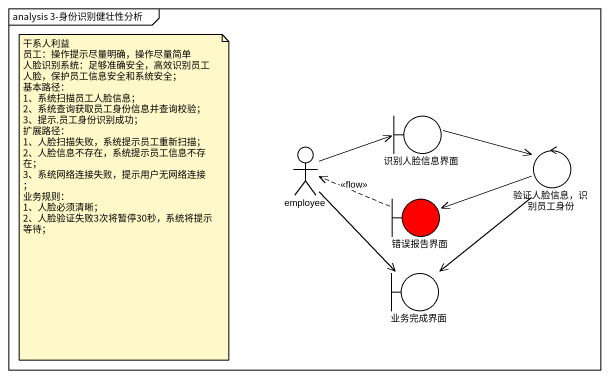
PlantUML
@startuml
mainframe analysis 3-身份识别健壮性分析
actor employee
boundary 识别人脸信息界面
control "验证人脸信息，识别员工身份" as 验证人脸信息_识别员工身份
boundary 错误报告界面 #FF0000
boundary 业务完成界面
employee -right-> 识别人脸信息界面
employee --> 业务完成界面
识别人脸信息界面 -right-> 验证人脸信息_识别员工身份
验证人脸信息_识别员工身份 -left-> 错误报告界面
验证人脸信息_识别员工身份 --> 业务完成界面
错误报告界面 .left.> employee : <<flow>>
note as N1
  干系人利益
  员工：操作提示尽量明确，操作尽量简单
  人脸识别系统：足够准确安全，高效识别员工人脸，保护员工信息安全和系统安全；
  基本路径：
  1、系统扫描员工人脸信息；
  2、系统查询获取员工身份信息并查询校验；
  3、提示.员工身份识别成功；
  扩展路径：
  1、人脸扫描失败，系统提示员工重新扫描；
  2、人脸信息不存在，系统提示员工信息不存在；
  3、系统网络连接失败，提示用户无网络连接；
  业务规则：
  1、人脸必须清晰；
  2、人脸验证失败3次将暂停30秒，系统将提示等待；
end note
@enduml
